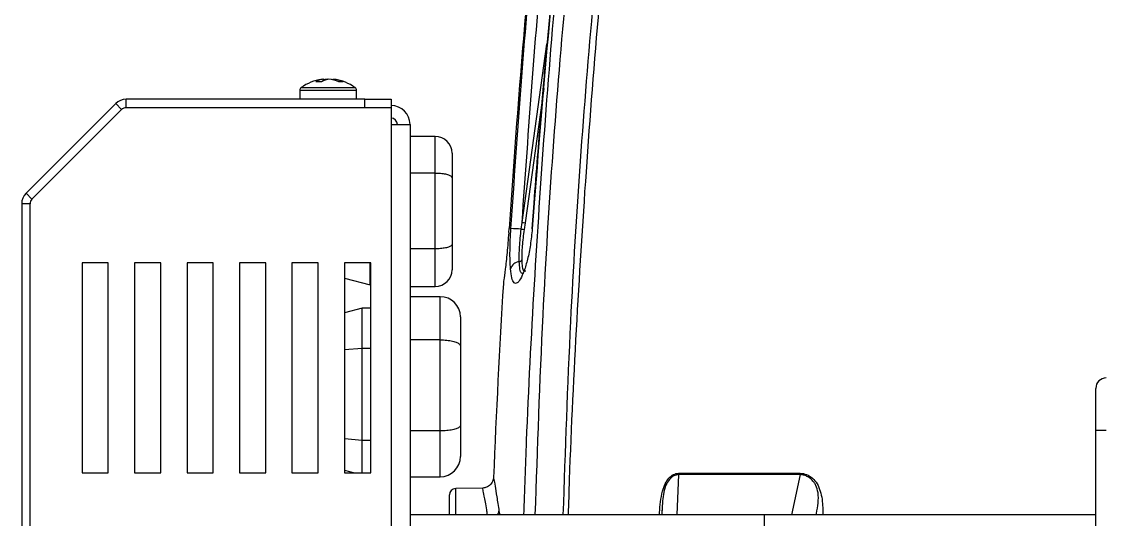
# Model space of a CAD drawing. Extents: x 2 to 136, y 1 to 99.
# Drawn here: x 51.46 to 56.63, y 91.27 to 93.64 of the extents above; entities that cross this region are included whole.
import ezdxf

# ---------------------------------------------------------------- set-up
doc = ezdxf.new("R2010")
doc.units = 0
doc.header["$MEASUREMENT"] = 0
doc.layers.add('OBJECT', color=7, linetype='CONTINUOUS')

msp = doc.modelspace()

# ---------------------------------------------------------------- linework, layer by layer
at = {"layer": 'OBJECT'}
for p, q in [((53.842, 92.6816), (53.9602, 93.5308)), ((52.7896, 93.3238), (52.8416, 93.3238)), ((52.8416, 93.3238), (53.0471, 93.3238)), ((52.8927, 93.3637), (52.8939, 93.3548)), ((52.8982, 93.3637), (52.8928, 93.3631)), ((52.8983, 93.3633), (52.8982, 93.3637)), ((52.9184, 93.363), (52.9146, 93.3637)), ((52.9146, 93.3623), (52.9146, 93.3637)), ((52.9347, 93.3637), (52.9346, 93.3618)), ((52.9382, 93.3611), (52.9385, 93.3637)), ((52.9385, 93.3637), (52.944, 93.3631)), ((52.944, 93.3637), (52.9435, 93.3599)), ((53.9456, 93.3201), (53.8564, 92.6798)), ((51.9558, 93.2282), (51.9558, 93.2682)), ((53.0934, 93.2682), (51.9558, 93.2682)), ((52.7834, 93.3116), (52.7834, 93.2682)), ((52.7834, 93.3116), (52.8379, 93.3116)), ((52.8379, 93.3116), (53.0534, 93.3116)), ((53.0534, 93.2682), (53.0534, 93.3116)), ((53.0934, 93.2282), (53.0934, 93.2682)), ((53.0934, 93.2682), (53.2184, 93.2682)), ((53.2184, 93.2682), (53.2184, 93.2282)), ((51.9063, 93.2477), (51.4789, 92.8203)), ((51.5071, 92.792), (51.9346, 93.2194)), ((51.9346, 93.2194), (51.9063, 93.2477)), ((53.0934, 93.2282), (51.9558, 93.2282)), ((53.2184, 93.2282), (53.0934, 93.2282)), ((53.2184, 93.2382), (53.2184, 93.1482)), ((53.2184, 93.1482), (53.2184, 89.3282)), ((53.2184, 93.1482), (53.3084, 93.1482)), ((53.3084, 93.1482), (53.3084, 89.3282)), ((53.4284, 93.0911), (53.3084, 93.0911)), ((53.4284, 92.9169), (53.4284, 93.0911)), ((53.5084, 93.0111), (53.5084, 92.893)), ((53.4284, 92.9169), (53.3084, 92.9169)), ((53.4284, 92.5556), (53.4284, 92.9169)), ((53.5084, 92.893), (53.5084, 92.5781)), ((51.5071, 92.792), (51.4789, 92.8203)), ((51.4984, 92.7708), (51.4584, 92.7708)), ((51.4584, 92.7708), (51.4584, 89.6656)), ((51.4984, 89.6656), (51.4984, 92.7708)), ((53.8978, 92.7739), (53.8886, 92.6512)), ((53.8997, 92.7735), (53.8904, 92.6507)), ((53.7786, 92.6332), (53.7799, 92.6519)), ((53.838, 92.6496), (53.842, 92.6816)), ((53.8564, 92.6798), (53.852, 92.6478)), ((53.4284, 92.5556), (53.3084, 92.5556)), ((53.4284, 92.3761), (53.4284, 92.5556)), ((53.5084, 92.5781), (53.5084, 92.4561)), ((51.8709, 92.4882), (51.7459, 92.4882)), ((51.7459, 92.4882), (51.7459, 91.4882)), ((51.8709, 91.4882), (51.8709, 92.4882)), ((52.1209, 92.4882), (51.9959, 92.4882)), ((51.9959, 92.4882), (51.9959, 91.4882)), ((52.1209, 91.4882), (52.1209, 92.4882)), ((52.3709, 92.4882), (52.2459, 92.4882)), ((52.2459, 92.4882), (52.2459, 91.4882)), ((52.3709, 91.4882), (52.3709, 92.4882)), ((52.6209, 92.4882), (52.4959, 92.4882)), ((52.4959, 92.4882), (52.4959, 91.4882)), ((52.6209, 91.4882), (52.6209, 92.4882)), ((52.8709, 92.4882), (52.7459, 92.4882)), ((52.7459, 92.4882), (52.7459, 91.4882)), ((52.8709, 91.4882), (52.8709, 92.4882)), ((53.1209, 92.4882), (52.9959, 92.4882)), ((52.9959, 92.4882), (52.9959, 91.4882)), ((53.1184, 92.3834), (53.1184, 92.4882)), ((53.1209, 91.4882), (53.1209, 92.4882)), ((52.9959, 92.4162), (53.1184, 92.3834)), ((53.1184, 92.3834), (53.1209, 92.3834)), ((53.3084, 92.3761), (53.4284, 92.3761)), ((53.4524, 92.3277), (53.3084, 92.3277)), ((53.4524, 92.1218), (53.4524, 92.3277)), ((53.0804, 92.2737), (52.9959, 92.2511)), ((53.1209, 92.2737), (53.0804, 92.2737)), ((53.0804, 92.0824), (53.0804, 92.2737)), ((53.5484, 92.2317), (53.5484, 92.0923)), ((52.9959, 92.0761), (53.0804, 92.0824)), ((53.0804, 91.6442), (53.0804, 92.0824)), ((53.0804, 92.0824), (53.1209, 92.0824)), ((53.4524, 92.1218), (53.3084, 92.1218)), ((53.4524, 91.6883), (53.4524, 92.1218)), ((53.5484, 92.0923), (53.5484, 91.7145)), ((56.5754, 91.6907), (56.5754, 91.8907)), ((53.5484, 91.7145), (53.5484, 91.5657)), ((53.4524, 91.6883), (53.3084, 91.6883)), ((53.4524, 91.4697), (53.4524, 91.6883)), ((56.6254, 91.6907), (56.5754, 91.6907)), ((56.5754, 89.8074), (56.5754, 91.6907)), ((52.9959, 91.6519), (53.0804, 91.6442)), ((53.0804, 91.4882), (53.0804, 91.6442)), ((53.0804, 91.6442), (53.1209, 91.6442)), ((51.7459, 91.4882), (51.8709, 91.4882)), ((51.9959, 91.4882), (52.1209, 91.4882)), ((52.2459, 91.4882), (52.3709, 91.4882)), ((52.4959, 91.4882), (52.6209, 91.4882)), ((52.7459, 91.4882), (52.8709, 91.4882)), ((52.9959, 91.5011), (53.0441, 91.4882)), ((52.9959, 91.4882), (53.1209, 91.4882)), ((53.3084, 91.4697), (53.4524, 91.4697)), ((54.5869, 91.4797), (54.5792, 91.2882)), ((55.1662, 91.4797), (55.1257, 91.2882)), ((55.1662, 91.4797), (55.1666, 91.4867)), ((53.6545, 91.4159), (53.5258, 91.4137)), ((53.5258, 91.2882), (53.5258, 91.4137)), ((53.3086, 91.3461), (53.3084, 91.3461)), ((53.3086, 91.3461), (53.3086, 91.2882)), ((53.7322, 91.3057), (53.7356, 91.2882)), ((54.5096, 91.3259), (54.508, 91.2882)), ((54.9964, 91.2882), (53.3084, 91.2882)), ((54.9964, 90.0382), (54.9964, 91.2882)), ((56.5754, 91.2882), (54.9964, 91.2882))]:
    msp.add_line(p, q, dxfattribs=at)
at = {"layer": 'OBJECT', "flags": 128}
for points in [[(52.8928, 93.3627), (52.8946, 93.3629), (52.902, 93.3637)], [(52.902, 93.3637), (52.9028, 93.3629), (52.9035, 93.3621)], [(52.9347, 93.3637), (52.9339, 93.3629), (52.9332, 93.3621)], [(53.8997, 92.7735), (53.898, 92.7738), (53.8979, 92.7739)], [(53.7801, 92.6521), (53.78, 92.6521), (53.7799, 92.6519)], [(53.8904, 92.6507), (53.8888, 92.6511), (53.8886, 92.6512)], [(53.7786, 92.6332), (53.7788, 92.634), (53.7789, 92.6341)]]:
    msp.add_lwpolyline(points, dxfattribs=at)
at = {"layer": 'OBJECT'}
for centre, radius, start, end in [((52.7984, 93.3116), 0.015, 125.6682, 180), ((52.9184, 93.1444), 0.2208, 97.9922, 125.6682), ((52.9048, 93.2815), 0.083, 98.3727, 123.3302), ((52.8729, 93.1774), 0.1741, 85.4693, 94.5307), ((52.9364, 93.2684), 0.0963, 98.483, 121.0832), ((52.93, 93.2144), 0.1501, 95.908, 104.1978), ((52.9057, 93.2091), 0.1554, 65.8157, 83.9362), ((52.9316, 93.3569), 0.00968, 22.5702, 44.4162), ((52.9292, 93.222), 0.1425, 64.8121, 84.0172), ((52.9184, 93.1444), 0.2208, 54.3318, 82.0078), ((52.9796, 93.2555), 0.0959, 83.8935, 96.1065), ((53.0384, 93.3116), 0.015, 0, 54.3318), ((51.9558, 93.1982), 0.07, 90, 135), ((51.9558, 93.1982), 0.03, 90, 135), ((53.2184, 93.1482), 0.09, 0, 90), ((53.2184, 93.1482), 0.03, 0, 90), ((53.4284, 93.0111), 0.08, 0, 90), ((51.5284, 92.7708), 0.07, 135, 180), ((51.5284, 92.7708), 0.03, 135, 180), ((53.7678, 91.7037), 0.9485, 85.7521, 88.7342), ((53.8928, 93.0218), 0.3762, 261.632, 263.7724), ((53.8893, 92.9995), 0.3214, 261.5371, 264.138), ((53.8336, 92.4461), 0.0486, 95.9552, 163.2355), ((53.8275, 92.5081), 0.0137, 274.3558, 338.4822), ((53.4284, 92.4561), 0.08, 270, 0), ((104.3224, 89.3632), 50.66, 176.57471, 177.62076), ((53.4524, 92.2317), 0.096, 0, 90), ((56.6254, 91.8907), 0.05, 90, 180), ((53.4524, 91.5657), 0.096, 270, 0), ((53.5264, 91.3837), 0.03, 91, 180), ((53.6932, 91.3117), 0.0394, 323.3978, 351.3326)]:
    msp.add_arc(centre, radius, start, end, dxfattribs=at)
for points, knots in [([(54.0332, 95.3524), (54.009, 95.1462), (53.959, 94.7216), (53.8928, 94.0652), (53.8308, 93.3713), (53.7972, 92.8958), (53.7799, 92.6519)], [0, 0, 0, 0, 0.22962, 0.472827, 0.72962, 1, 1, 1, 1]), ([(53.7887, 92.6519), (53.8207, 93.1059), (53.8843, 94.0077), (53.9843, 94.9062), (54.034, 95.3524)], [0, 0, 0, 0, 0.50338, 1, 1, 1, 1]), ([(53.842, 92.6816), (53.8736, 93.1266), (53.9368, 94.0167), (54.0356, 94.9036), (54.0849, 95.3471)], [0, 0, 0, 0, 0.499931, 1, 1, 1, 1]), ([(54.1655, 95.3524), (54.1376, 95.1132), (54.0808, 94.6265), (54.0087, 93.8827), (53.947, 93.1328), (53.8979, 92.382), (53.8654, 91.7709), (53.8534, 91.405), (53.8496, 91.2882)], [0, 0, 0, 0, 0.177189, 0.360441, 0.549759, 0.730707, 0.913979, 1, 1, 1, 1]), ([(54.1603, 95.353), (54.1502, 95.2744), (54.1321, 95.1333), (54.1093, 94.9459), (54.0919, 94.7999), (54.0778, 94.6785), (54.0519, 94.4502), (54.0209, 94.1612), (53.9869, 93.8197), (53.9666, 93.602), (53.9523, 93.442), (53.9417, 93.3213), (53.9288, 93.168), (53.9137, 92.9819), (53.9034, 92.8469), (53.8979, 92.7739)], [0, 0, 0, 0, 0.091692, 0.164516, 0.21848, 0.261782, 0.305976, 0.484374, 0.598107, 0.703048, 0.737316, 0.783986, 0.843321, 0.915325, 1, 1, 1, 1]), ([(54.1625, 95.3524), (54.1289, 95.0823), (54.0597, 94.5262), (53.9713, 93.6665), (53.924, 93.0764), (53.8997, 92.7735)], [0, 0, 0, 0, 0.315, 0.648332, 1, 1, 1, 1]), ([(54.2143, 95.3469), (54.1572, 94.8306), (54.0429, 93.7973), (53.943, 92.4431), (53.9143, 91.6057), (53.9034, 91.2882)], [0, 0, 0, 0, 0.382702, 0.765908, 1, 1, 1, 1]), ([(54.0386, 91.2882), (54.049, 91.5953), (54.0767, 92.4119), (54.1734, 93.7348), (54.2844, 94.7474), (54.3398, 95.2532)], [0, 0, 0, 0, 0.23178, 0.616222, 1, 1, 1, 1]), ([(54.3673, 95.2502), (54.3392, 95.0061), (54.2819, 94.5092), (54.2098, 93.7489), (54.1486, 92.9821), (54.1011, 92.2145), (54.0725, 91.6538), (54.0633, 91.3438), (54.0617, 91.2882)], [0, 0, 0, 0, 0.185391, 0.377506, 0.576351, 0.765931, 0.957987, 1, 1, 1, 1]), ([(53.4284, 92.9169), (53.4371, 92.9166), (53.4546, 92.9162), (53.478, 92.9125), (53.4962, 92.9069), (53.5063, 92.9001), (53.5083, 92.8952), (53.5084, 92.893), (53.5084, 92.893)], [0, 0, 0, 0, 0.204614, 0.409128, 0.616519, 0.830817, 0.996312, 1, 1, 1, 1]), ([(53.787, 92.4602), (53.7862, 92.4731), (53.7845, 92.4989), (53.7844, 92.5465), (53.7857, 92.5979), (53.7877, 92.6339), (53.7887, 92.6519)], [0, 0, 0, 0, 0.251427, 0.50031, 0.75055, 1, 1, 1, 1]), ([(53.8904, 92.6507), (53.8879, 92.6249), (53.8828, 92.5734), (53.8687, 92.5045), (53.8521, 92.4485), (53.8344, 92.4093), (53.8177, 92.3894), (53.8035, 92.391), (53.7926, 92.4131), (53.7889, 92.4445), (53.787, 92.4602)], [0, 0, 0, 0, 0.125399, 0.250033, 0.374937, 0.500007, 0.625107, 0.75017, 0.875155, 1, 1, 1, 1]), ([(53.8285, 92.4945), (53.8284, 92.5051), (53.8281, 92.5261), (53.83, 92.5647), (53.8332, 92.6062), (53.8364, 92.6351), (53.838, 92.6496)], [0, 0, 0, 0, 0.2510338, 0.4998421, 0.7502371, 1, 1, 1, 1]), ([(53.852, 92.6478), (53.8502, 92.6343), (53.8466, 92.6074), (53.8429, 92.5688), (53.8404, 92.5328), (53.8403, 92.513), (53.8402, 92.5031)], [0, 0, 0, 0, 0.249686, 0.500038, 0.748854, 1, 1, 1, 1]), ([(53.7786, 92.6332), (53.776, 92.6004), (53.7707, 92.5348), (53.7616, 92.4553), (53.7544, 92.4005), (53.7534, 92.3935), (53.7529, 92.39)], [0, 0, 0, 0, 0.250566, 0.500351, 0.750175, 1, 1, 1, 1]), ([(53.5084, 92.5781), (53.5084, 92.578), (53.5083, 92.576), (53.5063, 92.5713), (53.4962, 92.565), (53.478, 92.5597), (53.4546, 92.5562), (53.4371, 92.5558), (53.4284, 92.5556)], [0, 0, 0, 0, 0.003688, 0.16918, 0.383479, 0.590872, 0.795386, 1, 1, 1, 1]), ([(53.8493, 92.4391), (53.8459, 92.4385), (53.8385, 92.437), (53.8312, 92.4557), (53.8294, 92.4815), (53.8285, 92.4945)], [0, 0, 0, 0, 0.296045, 0.647644, 1, 1, 1, 1]), ([(53.8402, 92.5031), (53.8408, 92.4909), (53.842, 92.4666), (53.849, 92.4484), (53.8566, 92.4501), (53.8604, 92.4509)], [0, 0, 0, 0, 0.333374, 0.66666, 1, 1, 1, 1]), ([(53.7539, 92.3975), (53.7539, 92.3974), (53.7532, 92.3949), (53.753, 92.3924), (53.7529, 92.39)], [0, 0, 0, 0, 0.05701, 1, 1, 1, 1]), ([(53.4524, 92.1218), (53.4629, 92.1215), (53.4839, 92.1209), (53.5119, 92.1163), (53.5337, 92.1094), (53.5458, 92.1011), (53.5483, 92.0951), (53.5484, 92.0924), (53.5484, 92.0923)], [0, 0, 0, 0, 0.204614, 0.409127, 0.616517, 0.830818, 0.996312, 1, 1, 1, 1]), ([(53.5484, 91.7145), (53.5484, 91.7144), (53.5483, 91.712), (53.5458, 91.7066), (53.5337, 91.6992), (53.5119, 91.693), (53.4839, 91.689), (53.4629, 91.6885), (53.4524, 91.6883)], [0, 0, 0, 0, 0.003689, 0.169182, 0.383484, 0.590873, 0.795386, 1, 1, 1, 1]), ([(53.706, 91.4663), (53.7051, 91.4599), (53.7031, 91.4468), (53.6911, 91.43), (53.6741, 91.4184), (53.6609, 91.4167), (53.6545, 91.4159)], [0, 0, 0, 0, 0.240856, 0.500001, 0.759147, 1, 1, 1, 1]), ([(53.706, 91.4663), (53.7064, 91.4643), (53.7071, 91.4603), (53.7129, 91.4278), (53.7214, 91.3782), (53.7286, 91.3299), (53.7322, 91.3057)], [0, 0, 0, 0, 0.249549, 0.499968, 0.749833, 1, 1, 1, 1]), ([(54.4968, 91.2882), (54.497, 91.2919), (54.4978, 91.3126), (54.5012, 91.3506), (54.509, 91.3976), (54.5228, 91.4366), (54.541, 91.4643), (54.563, 91.4828), (54.5793, 91.4854), (54.5875, 91.4867)], [0, 0, 0, 0, 0.04088, 0.227855, 0.418299, 0.567523, 0.70923, 0.854708, 1, 1, 1, 1]), ([(54.5869, 91.4797), (54.5793, 91.4785), (54.564, 91.4761), (54.5431, 91.4583), (54.5265, 91.4311), (54.5157, 91.3949), (54.5114, 91.3587), (54.5102, 91.3354), (54.5097, 91.3259)], [0, 0, 0, 0, 0.169475, 0.339572, 0.508222, 0.676895, 0.867999, 1, 1, 1, 1]), ([(54.5869, 91.4797), (54.5871, 91.4808), (54.5873, 91.4832), (54.5874, 91.4855), (54.5875, 91.4867)], [0, 0, 0, 0, 0.499999, 1, 1, 1, 1]), ([(55.1662, 91.4797), (55.0606, 91.4797), (54.8495, 91.4796), (54.6745, 91.4797), (54.5869, 91.4797)], [0, 0, 0, 0, 0.499778, 1, 1, 1, 1]), ([(54.5875, 91.4867), (54.675, 91.4868), (54.85, 91.4868), (55.0611, 91.4868), (55.1666, 91.4867)], [0, 0, 0, 0, 0.5000027, 1, 1, 1, 1]), ([(55.2434, 91.2882), (55.2438, 91.2902), (55.2474, 91.3089), (55.253, 91.3438), (55.2548, 91.3903), (55.245, 91.4231), (55.2332, 91.4433), (55.2227, 91.4556), (55.2098, 91.4661), (55.1955, 91.4741), (55.1804, 91.479), (55.1705, 91.4795), (55.1662, 91.4797)], [0, 0, 0, 0, 0.0239696, 0.221866, 0.4128516, 0.5596247, 0.6263244, 0.7067857, 0.7716437, 0.8534734, 0.9365365, 1, 1, 1, 1]), ([(55.1666, 91.4867), (55.1771, 91.4854), (55.198, 91.4827), (55.2261, 91.4641), (55.2491, 91.4365), (55.2687, 91.3894), (55.2749, 91.3377), (55.2747, 91.2998), (55.2746, 91.2882)], [0, 0, 0, 0, 0.1454038, 0.2910572, 0.4333395, 0.582158, 0.8724627, 1, 1, 1, 1]), ([(53.6775, 91.2882), (53.6762, 91.2964), (53.6725, 91.3195), (53.6671, 91.3495), (53.6607, 91.3843), (53.6561, 91.4079), (53.6539, 91.419), (53.6545, 91.4159), (53.6545, 91.4159)], [0, 0, 0, 0, 0.098659, 0.275948, 0.453838, 0.731774, 0.998888, 1, 1, 1, 1]), ([(53.4964, 91.2882), (53.4964, 91.2918), (53.4964, 91.3164), (53.4964, 91.347), (53.4964, 91.3782), (53.4964, 91.3819), (53.4964, 91.3837)], [0, 0, 0, 0, 0.053742, 0.36211, 0.67887, 1, 1, 1, 1]), ([(54.5097, 91.3259), (54.5094, 91.3212), (54.5086, 91.3102), (54.5082, 91.2992), (54.5079, 91.2928)], [0, 0, 0, 0, 0.41689, 1, 1, 1, 1])]:
    msp.add_open_spline(points, degree=3, knots=knots, dxfattribs=at)

doc.saveas('drawing.dxf')
